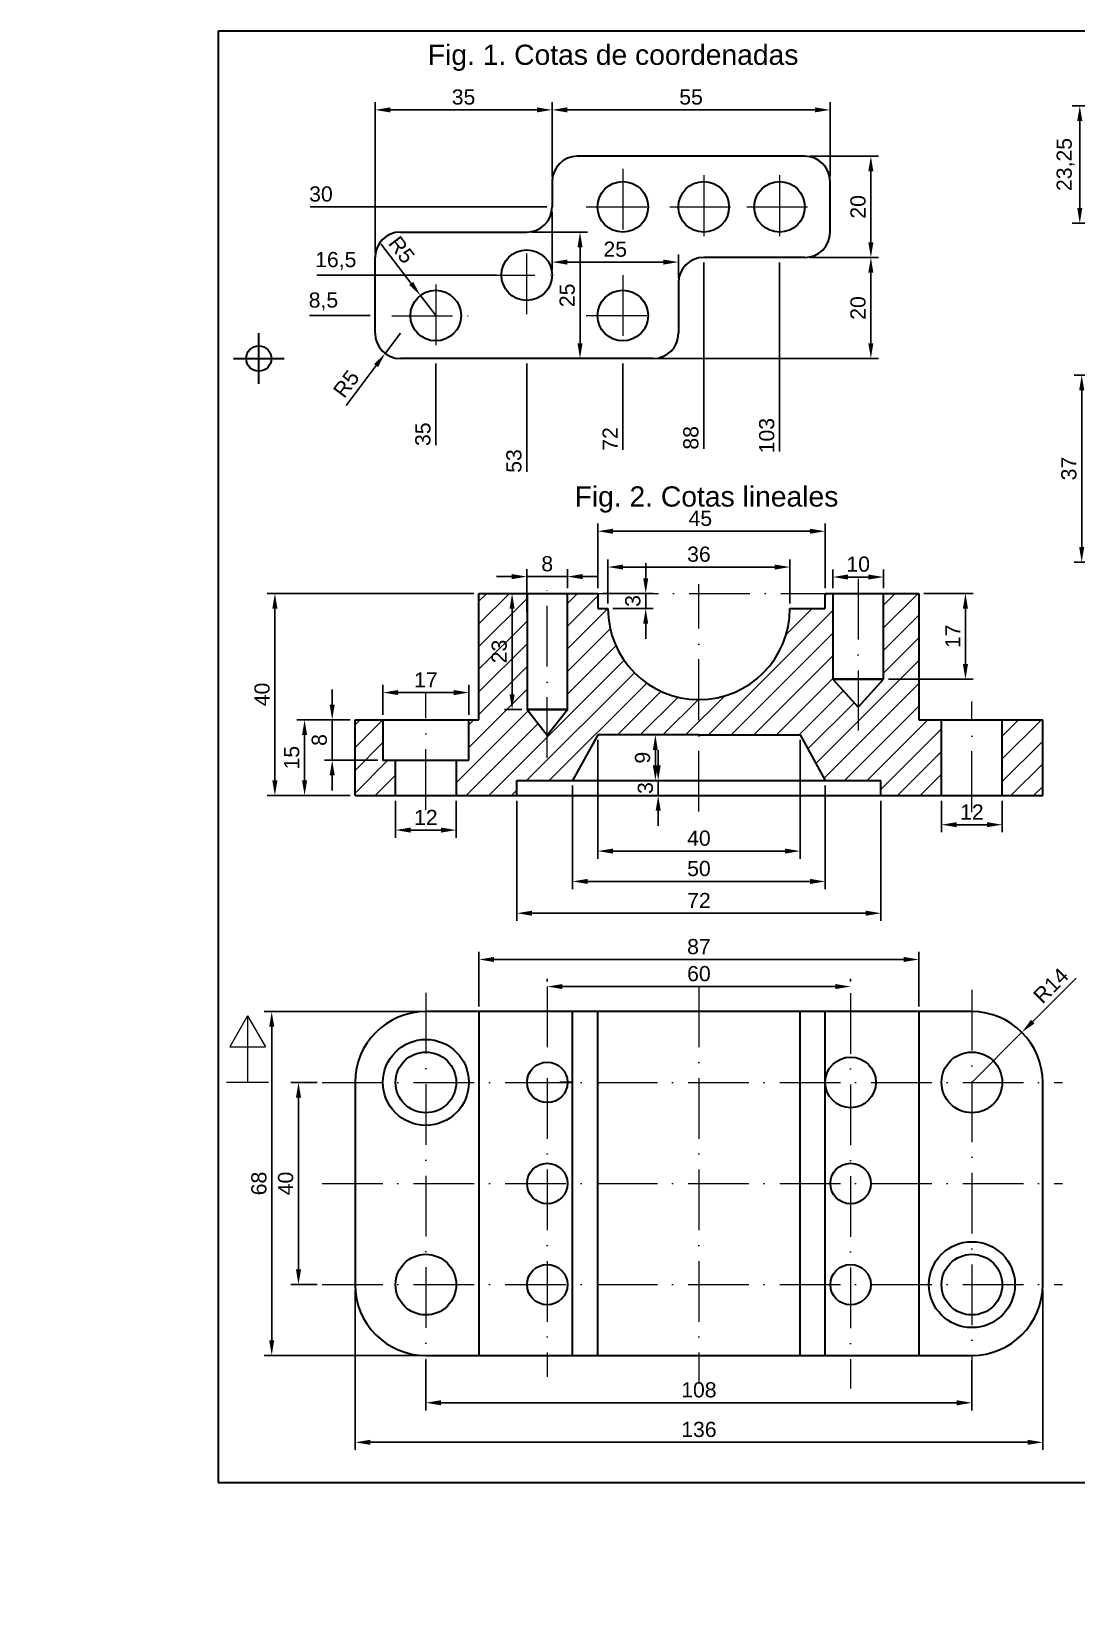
# Model space of a CAD drawing. Header units: millimetres. Extents: x -17 to 415, y -17 to 292.
# Drawn here: x -17 to 189.8, y -17 to 292 of the extents above; entities that cross this region are included whole.
import ezdxf
from ezdxf.enums import TextEntityAlignment as Align

# ---------------------------------------------------------------- set-up
doc = ezdxf.new("R2010")
doc.units = ezdxf.units.MM
doc.header["$PDMODE"] = 34
doc.header["$PDSIZE"] = 5
doc.linetypes.add('ACAD_ISO10W100', pattern=[18, 12, -3, 0, -3])
for name, color, linetype, lineweight in [('Acotacion', 1, 'Continuous', 13), ('Cajetin y Formato', 7, 'Continuous', 35), ('Contorno', 7, 'Continuous', 35), ('Ejes', 4, 'ACAD_ISO10W100', 15), ('Sombreados', 6, 'Continuous', 15), ('Textos y Leyendas', 7, 'Continuous', 15)]:
    doc.layers.add(name, color=color, linetype=linetype, lineweight=lineweight)
doc.styles.add('e2', font='arial.ttf')
doc.dimstyles.new('ACOE1', dxfattribs={"dimtxt": 3, "dimasz": 3, "dimexe": 1.5, "dimexo": 1, "dimgap": 1, "dimtad": 1, "dimtxsty": 'e2', "dimcen": 2.5, "dimadec": 0, "dimazin": 0, "dimtfac": 1, "dimtix": 1, "dimtmove": 0, "dimatfit": 3, "dimfxl": 1, "dimarcsym": 0})

# ---------------------------------------------------------------- blocks, each defined once
blk = doc.blocks.new('*D2')
at = {"layer": 'Acotacion', "color": 0, "lineweight": -2, "transparency": 16777216}
for p, q in [((86, 263.27), (86, 277.95)), ((138, 276.45), (89, 276.45)), ((141, 263.27), (141, 277.95))]:
    blk.add_line(p, q, dxfattribs=at)
at = {"layer": 'Acotacion', "color": 0, "transparency": 16777216}
for points in [[(89, 276.95), (89, 275.95), (86, 276.45)], [(138, 276.95), (138, 275.95), (141, 276.45)]]:
    blk.add_solid(points, dxfattribs=at)
at = {"layer": 'Defpoints', "color": 0, "transparency": 16777216}
for p in [(86, 276.45), (86, 262.27), (141, 262.27)]:
    blk.add_point(p, dxfattribs=at)
at = {"layer": 'Acotacion', "color": 0, "transparency": 16777216, "insert": (113.5, 278.98), "char_height": 3, "attachment_point": 5, "style": 'e2'}
blk.add_mtext('55', dxfattribs=at)
blk = doc.blocks.new('*D3')
at = {"layer": 'Acotacion', "color": 0, "lineweight": -2, "transparency": 16777216}
for p, q in [((51, 248.27), (51, 277.95)), ((83, 276.45), (54, 276.45)), ((86, 263.27), (86, 277.95))]:
    blk.add_line(p, q, dxfattribs=at)
at = {"layer": 'Acotacion', "color": 0, "transparency": 16777216}
for points in [[(54, 276.95), (54, 275.95), (51, 276.45)], [(83, 276.95), (83, 275.95), (86, 276.45)]]:
    blk.add_solid(points, dxfattribs=at)
at = {"layer": 'Defpoints', "color": 0, "transparency": 16777216}
for p in [(51, 276.45), (86, 262.27), (51, 247.27)]:
    blk.add_point(p, dxfattribs=at)
at = {"layer": 'Acotacion', "color": 0, "transparency": 16777216, "insert": (68.5, 278.98), "char_height": 3, "attachment_point": 5, "style": 'e2'}
blk.add_mtext('35', dxfattribs=at)
blk = doc.blocks.new('*D4')
at = {"layer": 'Acotacion', "color": 0, "lineweight": -2, "transparency": 16777216}
for p, q in [((137, 267.27), (150.56, 267.27)), ((149.06, 264.27), (149.06, 250.27)), ((137, 247.27), (150.56, 247.27))]:
    blk.add_line(p, q, dxfattribs=at)
at = {"layer": 'Acotacion', "color": 0, "transparency": 16777216}
for points in [[(148.56, 264.27), (149.56, 264.27), (149.06, 267.27)], [(148.56, 250.27), (149.56, 250.27), (149.06, 247.27)]]:
    blk.add_solid(points, dxfattribs=at)
at = {"layer": 'Defpoints', "color": 0, "transparency": 16777216}
for p in [(136, 267.27), (136, 247.27), (149.06, 247.27)]:
    blk.add_point(p, dxfattribs=at)
at = {"layer": 'Acotacion', "color": 0, "transparency": 16777216, "insert": (146.53, 257.27), "char_height": 3, "attachment_point": 5, "rotation": 90, "style": 'e2'}
blk.add_mtext('20', dxfattribs=at)
blk = doc.blocks.new('*D5')
at = {"layer": 'Acotacion', "color": 0, "lineweight": -2, "transparency": 16777216}
for p, q in [((137, 247.27), (150.56, 247.27)), ((149.06, 244.27), (149.06, 230.27)), ((107, 227.27), (150.56, 227.27))]:
    blk.add_line(p, q, dxfattribs=at)
at = {"layer": 'Acotacion', "color": 0, "transparency": 16777216}
for points in [[(148.56, 244.27), (149.56, 244.27), (149.06, 247.27)], [(148.56, 230.27), (149.56, 230.27), (149.06, 227.27)]]:
    blk.add_solid(points, dxfattribs=at)
at = {"layer": 'Defpoints', "color": 0, "transparency": 16777216}
for p in [(136, 247.27), (106, 227.27), (149.06, 227.27)]:
    blk.add_point(p, dxfattribs=at)
at = {"layer": 'Acotacion', "color": 0, "transparency": 16777216, "insert": (146.53, 237.27), "char_height": 3, "attachment_point": 5, "rotation": 90, "style": 'e2'}
blk.add_mtext('20', dxfattribs=at)
blk = doc.blocks.new('*D6')
at = {"layer": 'Acotacion', "color": 0, "lineweight": -2, "transparency": 16777216}
for p, q in [((86, 256.27), (86, 244.85)), ((111, 243.27), (111, 247.85)), ((108, 246.35), (89, 246.35))]:
    blk.add_line(p, q, dxfattribs=at)
at = {"layer": 'Acotacion', "color": 0, "transparency": 16777216}
for points in [[(89, 246.85), (89, 245.85), (86, 246.35)], [(108, 246.85), (108, 245.85), (111, 246.35)]]:
    blk.add_solid(points, dxfattribs=at)
at = {"layer": 'Defpoints', "color": 0, "transparency": 16777216}
for p in [(86, 257.27), (86, 246.35), (111, 242.27)]:
    blk.add_point(p, dxfattribs=at)
at = {"layer": 'Acotacion', "color": 0, "transparency": 16777216, "insert": (98.5, 248.88), "char_height": 3, "attachment_point": 5, "style": 'e2'}
blk.add_mtext('25', dxfattribs=at)
blk = doc.blocks.new('*D7')
at = {"layer": 'Acotacion', "color": 0, "lineweight": -2, "transparency": 16777216}
for p, q in [((82, 252.27), (93.04, 252.27)), ((91.54, 230.27), (91.54, 249.27)), ((82, 227.27), (93.04, 227.27))]:
    blk.add_line(p, q, dxfattribs=at)
at = {"layer": 'Acotacion', "color": 0, "transparency": 16777216}
for points in [[(91.04, 249.27), (92.04, 249.27), (91.54, 252.27)], [(91.04, 230.27), (92.04, 230.27), (91.54, 227.27)]]:
    blk.add_solid(points, dxfattribs=at)
at = {"layer": 'Defpoints', "color": 0, "transparency": 16777216}
for p in [(81, 252.27), (91.54, 252.27), (81, 227.27)]:
    blk.add_point(p, dxfattribs=at)
at = {"layer": 'Acotacion', "color": 0, "transparency": 16777216, "insert": (89.01, 239.77), "char_height": 3, "attachment_point": 5, "rotation": 90, "style": 'e2'}
blk.add_mtext('25', dxfattribs=at)
blk = doc.blocks.new('*D8')
at = {"layer": 'Acotacion', "color": 0, "lineweight": -2, "transparency": 16777216}
for p, q in [((52.17, 249.97), (58.15, 242.13)), ((63, 235.77), (59.97, 239.75))]:
    blk.add_line(p, q, dxfattribs=at)
at = {"layer": 'Acotacion', "color": 0, "transparency": 16777216}
blk.add_solid([(58.55, 242.43), (57.75, 241.83), (59.97, 239.75)], dxfattribs=at)
at = {"layer": 'Defpoints', "color": 0, "transparency": 16777216}
for p in [(59.97, 239.75), (63, 235.77)]:
    blk.add_point(p, dxfattribs=at)
at = {"layer": 'Acotacion', "color": 0, "transparency": 16777216, "insert": (56.26, 248.78), "char_height": 3, "attachment_point": 5, "rotation": 307.3297, "style": 'e2'}
blk.add_mtext('R5', dxfattribs=at)
blk = doc.blocks.new('*D9')
at = {"layer": 'Acotacion', "color": 0, "lineweight": -2, "transparency": 16777216}
for p, q in [((56, 232.27), (52.99, 228.27)), ((45.26, 218), (51.19, 225.88))]:
    blk.add_line(p, q, dxfattribs=at)
at = {"layer": 'Acotacion', "color": 0, "transparency": 16777216}
blk.add_solid([(50.79, 226.18), (51.59, 225.58), (52.99, 228.27)], dxfattribs=at)
at = {"layer": 'Defpoints', "color": 0, "transparency": 16777216}
for p in [(56, 232.27), (52.99, 228.27)]:
    blk.add_point(p, dxfattribs=at)
at = {"layer": 'Acotacion', "color": 0, "transparency": 16777216, "insert": (45.31, 222.26), "char_height": 3, "attachment_point": 5, "rotation": 53.0529, "style": 'e2'}
blk.add_mtext('R5', dxfattribs=at)
blk = doc.blocks.new('*D10')
at = {"layer": 'Acotacion', "color": 0, "lineweight": -2, "transparency": 16777216}
blk.add_line((85, 257.27), (38.16, 257.27), dxfattribs=at)
at = {"layer": 'Defpoints', "color": 0, "transparency": 16777216}
for p in [(43.44, 257.27), (86, 257.27), (28, 227.27)]:
    blk.add_point(p, dxfattribs=at)
at = {"layer": 'Acotacion', "color": 0, "transparency": 16777216, "insert": (40.3, 259.8), "char_height": 3, "attachment_point": 5, "style": 'e2'}
blk.add_mtext('30', dxfattribs=at)
blk = doc.blocks.new('*D11')
at = {"layer": 'Acotacion', "color": 0, "lineweight": -2, "transparency": 16777216}
blk.add_line((50, 235.77), (38.05, 235.77), dxfattribs=at)
at = {"layer": 'Defpoints', "color": 0, "transparency": 16777216}
for p in [(44.54, 235.77), (51, 235.77), (28, 227.27)]:
    blk.add_point(p, dxfattribs=at)
at = {"layer": 'Acotacion', "color": 0, "transparency": 16777216, "insert": (40.79, 238.57), "char_height": 3, "attachment_point": 5, "style": 'e2'}
blk.add_mtext('8,5', dxfattribs=at)
blk = doc.blocks.new('*D12')
at = {"layer": 'Acotacion', "color": 0, "lineweight": -2, "transparency": 16777216}
blk.add_line((75, 243.77), (39.47, 243.77), dxfattribs=at)
at = {"layer": 'Defpoints', "color": 0, "transparency": 16777216}
for p in [(48, 243.77), (76, 243.77), (28, 227.27)]:
    blk.add_point(p, dxfattribs=at)
at = {"layer": 'Acotacion', "color": 0, "transparency": 16777216, "insert": (43.23, 246.57), "char_height": 3, "attachment_point": 5, "style": 'e2'}
blk.add_mtext('16,5', dxfattribs=at)
blk = doc.blocks.new('*D13')
at = {"layer": 'Acotacion', "color": 0, "lineweight": -2, "transparency": 16777216}
blk.add_line((63, 226.27), (63, 210.16), dxfattribs=at)
at = {"layer": 'Defpoints', "color": 0, "transparency": 16777216}
for p in [(28, 227.27), (63, 227.27), (63, 215.47)]:
    blk.add_point(p, dxfattribs=at)
at = {"layer": 'Acotacion', "color": 0, "transparency": 16777216, "insert": (60.47, 212.31), "char_height": 3, "attachment_point": 5, "rotation": 90, "style": 'e2'}
blk.add_mtext('35', dxfattribs=at)
blk = doc.blocks.new('*D14')
at = {"layer": 'Acotacion', "color": 0, "lineweight": -2, "transparency": 16777216}
blk.add_line((81, 226.27), (81, 204.86), dxfattribs=at)
at = {"layer": 'Defpoints', "color": 0, "transparency": 16777216}
for p in [(28, 227.27), (81, 227.27), (81, 210.16)]:
    blk.add_point(p, dxfattribs=at)
at = {"layer": 'Acotacion', "color": 0, "transparency": 16777216, "insert": (78.47, 207.01), "char_height": 3, "attachment_point": 5, "rotation": 90, "style": 'e2'}
blk.add_mtext('53', dxfattribs=at)
blk = doc.blocks.new('*D15')
at = {"layer": 'Acotacion', "color": 0, "lineweight": -2, "transparency": 16777216}
blk.add_line((100, 226.27), (100, 209.25), dxfattribs=at)
at = {"layer": 'Defpoints', "color": 0, "transparency": 16777216}
for p in [(28, 227.27), (100, 227.27), (100, 214.5)]:
    blk.add_point(p, dxfattribs=at)
at = {"layer": 'Acotacion', "color": 0, "transparency": 16777216, "insert": (97.49, 211.37), "char_height": 3, "attachment_point": 5, "rotation": 90, "style": 'e2'}
blk.add_mtext('72', dxfattribs=at)
blk = doc.blocks.new('*D16')
at = {"layer": 'Acotacion', "color": 0, "lineweight": -2, "transparency": 16777216}
blk.add_line((116, 246.27), (116, 209.43), dxfattribs=at)
at = {"layer": 'Defpoints', "color": 0, "transparency": 16777216}
for p in [(116, 247.27), (28, 227.27), (116, 214.74)]:
    blk.add_point(p, dxfattribs=at)
at = {"layer": 'Acotacion', "color": 0, "transparency": 16777216, "insert": (113.47, 211.59), "char_height": 3, "attachment_point": 5, "rotation": 90, "style": 'e2'}
blk.add_mtext('88', dxfattribs=at)
blk = doc.blocks.new('*D17')
at = {"layer": 'Acotacion', "color": 0, "lineweight": -2, "transparency": 16777216}
blk.add_line((131, 246.27), (131, 208.86), dxfattribs=at)
at = {"layer": 'Defpoints', "color": 0, "transparency": 16777216}
for p in [(131, 247.27), (28, 227.27), (131, 216.21)]:
    blk.add_point(p, dxfattribs=at)
at = {"layer": 'Acotacion', "color": 0, "transparency": 16777216, "insert": (128.47, 212.03), "char_height": 3, "attachment_point": 5, "rotation": 90, "style": 'e2'}
blk.add_mtext('103', dxfattribs=at)
blk = doc.blocks.new('*D53')
at = {"layer": 'Acotacion', "color": 0, "lineweight": -2, "transparency": 16777216}
for p, q in [((217.63, 277.27), (188.88, 277.27)), ((190.38, 257.02), (190.38, 274.27)), ((209.63, 254.02), (188.88, 254.02))]:
    blk.add_line(p, q, dxfattribs=at)
at = {"layer": 'Acotacion', "color": 0, "transparency": 16777216}
for points in [[(189.88, 274.27), (190.88, 274.27), (190.38, 277.27)], [(189.88, 257.02), (190.88, 257.02), (190.38, 254.02)]]:
    blk.add_solid(points, dxfattribs=at)
at = {"layer": 'Defpoints', "color": 0, "transparency": 16777216}
for p in [(190.38, 277.27), (218.63, 277.27), (210.63, 254.02)]:
    blk.add_point(p, dxfattribs=at)
at = {"layer": 'Acotacion', "color": 0, "transparency": 16777216, "insert": (187.57, 265.65), "char_height": 3, "attachment_point": 5, "rotation": 90, "style": 'e2'}
blk.add_mtext('23,25', dxfattribs=at)
blk = doc.blocks.new('*D54')
at = {"layer": 'Acotacion', "color": 0, "lineweight": -2, "transparency": 16777216}
for p, q in [((209.63, 224.02), (189.26, 224.02)), ((190.76, 190.02), (190.76, 221.02)), ((209.63, 187.02), (189.26, 187.02))]:
    blk.add_line(p, q, dxfattribs=at)
at = {"layer": 'Acotacion', "color": 0, "transparency": 16777216}
for points in [[(190.26, 221.02), (191.26, 221.02), (190.76, 224.02)], [(190.26, 190.02), (191.26, 190.02), (190.76, 187.02)]]:
    blk.add_solid(points, dxfattribs=at)
at = {"layer": 'Defpoints', "color": 0, "transparency": 16777216}
for p in [(190.76, 224.02), (210.63, 224.02), (210.63, 187.02)]:
    blk.add_point(p, dxfattribs=at)
at = {"layer": 'Acotacion', "color": 0, "transparency": 16777216, "insert": (188.23, 205.52), "char_height": 3, "attachment_point": 5, "rotation": 90, "style": 'e2'}
blk.add_mtext('37', dxfattribs=at)
blk = doc.blocks.new('*D65')
at = {"layer": 'Acotacion', "color": 0, "lineweight": -2, "transparency": 16777216}
for p, q in [((42.52, 158.84), (42.52, 161.84)), ((46.05, 155.84), (41.02, 155.84)), ((42.52, 155.84), (42.52, 147.84)), ((51.55, 147.84), (41.02, 147.84)), ((42.52, 144.84), (42.52, 141.84))]:
    blk.add_line(p, q, dxfattribs=at)
at = {"layer": 'Acotacion', "color": 0, "transparency": 16777216}
for points in [[(42.02, 158.84), (43.02, 158.84), (42.52, 155.84)], [(42.02, 144.84), (43.02, 144.84), (42.52, 147.84)]]:
    blk.add_solid(points, dxfattribs=at)
at = {"layer": 'Defpoints', "color": 0, "transparency": 16777216}
for p in [(47.05, 155.84), (42.52, 147.84), (52.55, 147.84)]:
    blk.add_point(p, dxfattribs=at)
at = {"layer": 'Acotacion', "color": 0, "transparency": 16777216, "insert": (39.98, 151.84), "char_height": 3, "attachment_point": 5, "rotation": 90, "style": 'e2'}
blk.add_mtext('8', dxfattribs=at)
blk = doc.blocks.new('*D66')
at = {"layer": 'Acotacion', "color": 0, "lineweight": -2, "transparency": 16777216}
for p, q in [((46.05, 155.84), (35.56, 155.84)), ((37.06, 152.84), (37.06, 143.84)), ((46.05, 140.84), (35.56, 140.84))]:
    blk.add_line(p, q, dxfattribs=at)
at = {"layer": 'Acotacion', "color": 0, "transparency": 16777216}
for points in [[(36.56, 152.84), (37.56, 152.84), (37.06, 155.84)], [(36.56, 143.84), (37.56, 143.84), (37.06, 140.84)]]:
    blk.add_solid(points, dxfattribs=at)
at = {"layer": 'Defpoints', "color": 0, "transparency": 16777216}
for p in [(47.05, 155.84), (37.06, 140.84), (47.05, 140.84)]:
    blk.add_point(p, dxfattribs=at)
at = {"layer": 'Acotacion', "color": 0, "transparency": 16777216, "insert": (34.52, 148.34), "char_height": 3, "attachment_point": 5, "rotation": 90, "style": 'e2'}
blk.add_mtext('15', dxfattribs=at)
blk = doc.blocks.new('*D67')
at = {"layer": 'Acotacion', "color": 0, "lineweight": -2, "transparency": 16777216}
for p, q in [((70.55, 180.84), (29.69, 180.84)), ((31.19, 143.84), (31.19, 177.84)), ((46.05, 140.84), (29.69, 140.84))]:
    blk.add_line(p, q, dxfattribs=at)
at = {"layer": 'Acotacion', "color": 0, "transparency": 16777216}
for points in [[(30.69, 177.84), (31.69, 177.84), (31.19, 180.84)], [(30.69, 143.84), (31.69, 143.84), (31.19, 140.84)]]:
    blk.add_solid(points, dxfattribs=at)
at = {"layer": 'Defpoints', "color": 0, "transparency": 16777216}
for p in [(31.19, 180.84), (71.55, 180.84), (47.05, 140.84)]:
    blk.add_point(p, dxfattribs=at)
at = {"layer": 'Acotacion', "color": 0, "transparency": 16777216, "insert": (28.66, 160.84), "char_height": 3, "attachment_point": 5, "rotation": 90, "style": 'e2'}
blk.add_mtext('40', dxfattribs=at)
blk = doc.blocks.new('*D68')
at = {"layer": 'Acotacion', "color": 0, "lineweight": -2, "transparency": 16777216}
for p, q in [((80.05, 180.84), (76.6, 180.84)), ((78.1, 160.84), (78.1, 177.84)), ((80.05, 157.84), (76.6, 157.84))]:
    blk.add_line(p, q, dxfattribs=at)
at = {"layer": 'Acotacion', "color": 0, "transparency": 16777216}
for points in [[(77.6, 177.84), (78.6, 177.84), (78.1, 180.84)], [(77.6, 160.84), (78.6, 160.84), (78.1, 157.84)]]:
    blk.add_solid(points, dxfattribs=at)
at = {"layer": 'Defpoints', "color": 0, "transparency": 16777216}
for p in [(78.1, 180.84), (81.05, 180.84), (81.05, 157.84)]:
    blk.add_point(p, dxfattribs=at)
at = {"layer": 'Acotacion', "color": 0, "transparency": 16777216, "insert": (75.57, 169.34), "char_height": 3, "attachment_point": 5, "rotation": 90, "style": 'e2'}
blk.add_mtext('23', dxfattribs=at)
blk = doc.blocks.new('*D69')
at = {"layer": 'Acotacion', "color": 0, "lineweight": -2, "transparency": 16777216}
for p, q in [((81.05, 177.11), (81.05, 185.65)), ((89.05, 181.84), (89.05, 185.65)), ((78.05, 184.15), (75.05, 184.15)), ((89.05, 184.15), (81.05, 184.15)), ((92.05, 184.15), (95.05, 184.15))]:
    blk.add_line(p, q, dxfattribs=at)
at = {"layer": 'Acotacion', "color": 0, "transparency": 16777216}
for points in [[(78.05, 184.65), (78.05, 183.65), (81.05, 184.15)], [(92.05, 184.65), (92.05, 183.65), (89.05, 184.15)]]:
    blk.add_solid(points, dxfattribs=at)
at = {"layer": 'Defpoints', "color": 0, "transparency": 16777216}
for p in [(81.05, 184.15), (89.05, 180.84), (81.05, 176.11)]:
    blk.add_point(p, dxfattribs=at)
at = {"layer": 'Acotacion', "color": 0, "transparency": 16777216, "insert": (85.05, 186.68), "char_height": 3, "attachment_point": 5, "style": 'e2'}
blk.add_mtext('8', dxfattribs=at)
blk = doc.blocks.new('*D70')
at = {"layer": 'Acotacion', "color": 0, "lineweight": -2, "transparency": 16777216}
for p, q in [((52.55, 156.84), (52.55, 162.72)), ((55.55, 161.22), (66.55, 161.22)), ((69.55, 156.84), (69.55, 162.72))]:
    blk.add_line(p, q, dxfattribs=at)
at = {"layer": 'Acotacion', "color": 0, "transparency": 16777216}
for points in [[(55.55, 161.72), (55.55, 160.72), (52.55, 161.22)], [(66.55, 161.72), (66.55, 160.72), (69.55, 161.22)]]:
    blk.add_solid(points, dxfattribs=at)
at = {"layer": 'Defpoints', "color": 0, "transparency": 16777216}
for p in [(69.55, 161.22), (52.55, 155.84), (69.55, 155.84)]:
    blk.add_point(p, dxfattribs=at)
at = {"layer": 'Acotacion', "color": 0, "transparency": 16777216, "insert": (61.05, 163.73), "char_height": 3, "attachment_point": 5, "style": 'e2'}
blk.add_mtext('17', dxfattribs=at)
blk = doc.blocks.new('*D71')
at = {"layer": 'Acotacion', "color": 0, "lineweight": -2, "transparency": 16777216}
for p, q in [((55.05, 139.84), (55.05, 132.52)), ((67.05, 139.84), (67.05, 132.52)), ((64.05, 134.02), (58.05, 134.02))]:
    blk.add_line(p, q, dxfattribs=at)
at = {"layer": 'Acotacion', "color": 0, "transparency": 16777216}
for points in [[(58.05, 134.52), (58.05, 133.52), (55.05, 134.02)], [(64.05, 134.52), (64.05, 133.52), (67.05, 134.02)]]:
    blk.add_solid(points, dxfattribs=at)
at = {"layer": 'Defpoints', "color": 0, "transparency": 16777216}
for p in [(55.05, 140.84), (67.05, 140.84), (55.05, 134.02)]:
    blk.add_point(p, dxfattribs=at)
at = {"layer": 'Acotacion', "color": 0, "transparency": 16777216, "insert": (61.05, 136.52), "char_height": 3, "attachment_point": 5, "style": 'e2'}
blk.add_mtext('12', dxfattribs=at)
blk = doc.blocks.new('*D72')
at = {"layer": 'Acotacion', "color": 0, "lineweight": -2, "transparency": 16777216}
for p, q in [((79.05, 139.84), (79.05, 116.08)), ((151.05, 139.84), (151.05, 116.08)), ((82.05, 117.58), (148.05, 117.58))]:
    blk.add_line(p, q, dxfattribs=at)
at = {"layer": 'Acotacion', "color": 0, "transparency": 16777216}
for points in [[(82.05, 118.08), (82.05, 117.08), (79.05, 117.58)], [(148.05, 118.08), (148.05, 117.08), (151.05, 117.58)]]:
    blk.add_solid(points, dxfattribs=at)
at = {"layer": 'Defpoints', "color": 0, "transparency": 16777216}
for p in [(79.05, 140.84), (151.05, 140.84), (151.05, 117.58)]:
    blk.add_point(p, dxfattribs=at)
at = {"layer": 'Acotacion', "color": 0, "transparency": 16777216, "insert": (115.05, 120.09), "char_height": 3, "attachment_point": 5, "style": 'e2'}
blk.add_mtext('72', dxfattribs=at)
blk = doc.blocks.new('*D73')
at = {"layer": 'Acotacion', "color": 0, "lineweight": -2, "transparency": 16777216}
for p, q in [((90.05, 142.84), (90.05, 122.37)), ((140.05, 142.84), (140.05, 122.37)), ((93.05, 123.87), (137.05, 123.87))]:
    blk.add_line(p, q, dxfattribs=at)
at = {"layer": 'Acotacion', "color": 0, "transparency": 16777216}
for points in [[(93.05, 124.37), (93.05, 123.37), (90.05, 123.87)], [(137.05, 124.37), (137.05, 123.37), (140.05, 123.87)]]:
    blk.add_solid(points, dxfattribs=at)
at = {"layer": 'Defpoints', "color": 0, "transparency": 16777216}
for p in [(90.05, 143.84), (140.05, 143.84), (140.05, 123.87)]:
    blk.add_point(p, dxfattribs=at)
at = {"layer": 'Acotacion', "color": 0, "transparency": 16777216, "insert": (115.05, 126.41), "char_height": 3, "attachment_point": 5, "style": 'e2'}
blk.add_mtext('50', dxfattribs=at)
blk = doc.blocks.new('*D74')
at = {"layer": 'Acotacion', "color": 0, "lineweight": -2, "transparency": 16777216}
for p, q in [((95.05, 151.84), (95.05, 128.37)), ((135.05, 151.84), (135.05, 128.37)), ((98.05, 129.87), (132.05, 129.87))]:
    blk.add_line(p, q, dxfattribs=at)
at = {"layer": 'Acotacion', "color": 0, "transparency": 16777216}
for points in [[(98.05, 130.37), (98.05, 129.37), (95.05, 129.87)], [(132.05, 130.37), (132.05, 129.37), (135.05, 129.87)]]:
    blk.add_solid(points, dxfattribs=at)
at = {"layer": 'Defpoints', "color": 0, "transparency": 16777216}
for p in [(95.05, 152.84), (135.05, 152.84), (135.05, 129.87)]:
    blk.add_point(p, dxfattribs=at)
at = {"layer": 'Acotacion', "color": 0, "transparency": 16777216, "insert": (115.05, 132.41), "char_height": 3, "attachment_point": 5, "style": 'e2'}
blk.add_mtext('40', dxfattribs=at)
blk = doc.blocks.new('*D75')
at = {"layer": 'Acotacion', "color": 0, "lineweight": -2, "transparency": 16777216}
for p, q in [((106.05, 152.84), (107.94, 152.84)), ((106.44, 149.84), (106.44, 146.84)), ((106.05, 143.84), (107.94, 143.84))]:
    blk.add_line(p, q, dxfattribs=at)
at = {"layer": 'Acotacion', "color": 0, "transparency": 16777216}
for points in [[(105.94, 149.84), (106.94, 149.84), (106.44, 152.84)], [(105.94, 146.84), (106.94, 146.84), (106.44, 143.84)]]:
    blk.add_solid(points, dxfattribs=at)
at = {"layer": 'Defpoints', "color": 0, "transparency": 16777216}
for p in [(105.05, 152.84), (105.05, 143.84), (106.44, 143.84)]:
    blk.add_point(p, dxfattribs=at)
at = {"layer": 'Acotacion', "color": 0, "transparency": 16777216, "insert": (103.91, 148.34), "char_height": 3, "attachment_point": 5, "rotation": 90, "style": 'e2'}
blk.add_mtext('9', dxfattribs=at)
blk = doc.blocks.new('*D76')
at = {"layer": 'Acotacion', "color": 0, "lineweight": -2, "transparency": 16777216}
for p, q in [((107, 146.84), (107, 149.84)), ((106, 143.84), (105.5, 143.84)), ((107, 143.84), (107, 140.84)), ((106, 140.84), (105.5, 140.84)), ((107, 137.84), (107, 134.84))]:
    blk.add_line(p, q, dxfattribs=at)
at = {"layer": 'Acotacion', "color": 0, "transparency": 16777216}
for points in [[(106.5, 146.84), (107.5, 146.84), (107, 143.84)], [(106.5, 137.84), (107.5, 137.84), (107, 140.84)]]:
    blk.add_solid(points, dxfattribs=at)
at = {"layer": 'Defpoints', "color": 0, "transparency": 16777216}
for p in [(107, 143.84), (107, 140.84), (107, 140.84)]:
    blk.add_point(p, dxfattribs=at)
at = {"layer": 'Acotacion', "color": 0, "transparency": 16777216, "insert": (104.47, 142.34), "char_height": 3, "attachment_point": 5, "rotation": 90, "style": 'e2'}
blk.add_mtext('3', dxfattribs=at)
blk = doc.blocks.new('*D77')
at = {"layer": 'Acotacion', "color": 0, "lineweight": -2, "transparency": 16777216}
for p, q in [((104.53, 183.84), (104.53, 186.84)), ((96.05, 180.84), (106.03, 180.84)), ((104.53, 177.84), (104.53, 180.84)), ((98.05, 177.84), (106.03, 177.84)), ((104.53, 174.84), (104.53, 171.84))]:
    blk.add_line(p, q, dxfattribs=at)
at = {"layer": 'Acotacion', "color": 0, "transparency": 16777216}
for points in [[(104.03, 183.84), (105.03, 183.84), (104.53, 180.84)], [(104.03, 174.84), (105.03, 174.84), (104.53, 177.84)]]:
    blk.add_solid(points, dxfattribs=at)
at = {"layer": 'Defpoints', "color": 0, "transparency": 16777216}
for p in [(95.05, 180.84), (104.53, 180.84), (97.05, 177.84)]:
    blk.add_point(p, dxfattribs=at)
at = {"layer": 'Acotacion', "color": 0, "transparency": 16777216, "insert": (101.99, 179.34), "char_height": 3, "attachment_point": 5, "rotation": 90, "style": 'e2'}
blk.add_mtext('3', dxfattribs=at)
blk = doc.blocks.new('*D78')
at = {"layer": 'Acotacion', "color": 0, "lineweight": -2, "transparency": 16777216}
for p, q in [((141.55, 181.84), (141.55, 185.57)), ((151.55, 181.84), (151.55, 185.57)), ((144.55, 184.07), (148.55, 184.07))]:
    blk.add_line(p, q, dxfattribs=at)
at = {"layer": 'Acotacion', "color": 0, "transparency": 16777216}
for points in [[(144.55, 184.57), (144.55, 183.57), (141.55, 184.07)], [(148.55, 184.57), (148.55, 183.57), (151.55, 184.07)]]:
    blk.add_solid(points, dxfattribs=at)
at = {"layer": 'Defpoints', "color": 0, "transparency": 16777216}
for p in [(151.55, 184.07), (141.55, 180.84), (151.55, 180.84)]:
    blk.add_point(p, dxfattribs=at)
at = {"layer": 'Acotacion', "color": 0, "transparency": 16777216, "insert": (146.55, 186.6), "char_height": 3, "attachment_point": 5, "style": 'e2'}
blk.add_mtext('10', dxfattribs=at)
blk = doc.blocks.new('*D79')
at = {"layer": 'Acotacion', "color": 0, "lineweight": -2, "transparency": 16777216}
for p, q in [((159.55, 180.84), (169.27, 180.84)), ((167.77, 166.84), (167.77, 177.84)), ((152.55, 163.84), (169.27, 163.84))]:
    blk.add_line(p, q, dxfattribs=at)
at = {"layer": 'Acotacion', "color": 0, "transparency": 16777216}
for points in [[(167.27, 177.84), (168.27, 177.84), (167.77, 180.84)], [(167.27, 166.84), (168.27, 166.84), (167.77, 163.84)]]:
    blk.add_solid(points, dxfattribs=at)
at = {"layer": 'Defpoints', "color": 0, "transparency": 16777216}
for p in [(158.55, 180.84), (167.77, 180.84), (151.55, 163.84)]:
    blk.add_point(p, dxfattribs=at)
at = {"layer": 'Acotacion', "color": 0, "transparency": 16777216, "insert": (165.27, 172.34), "char_height": 3, "attachment_point": 5, "rotation": 90, "style": 'e2'}
blk.add_mtext('17', dxfattribs=at)
blk = doc.blocks.new('*D80')
at = {"layer": 'Acotacion', "color": 0, "lineweight": -2, "transparency": 16777216}
for p, q in [((163.05, 139.84), (163.05, 133.59)), ((175.05, 139.84), (175.05, 133.59)), ((166.05, 135.09), (172.05, 135.09))]:
    blk.add_line(p, q, dxfattribs=at)
at = {"layer": 'Acotacion', "color": 0, "transparency": 16777216}
for points in [[(166.05, 135.59), (166.05, 134.59), (163.05, 135.09)], [(172.05, 135.59), (172.05, 134.59), (175.05, 135.09)]]:
    blk.add_solid(points, dxfattribs=at)
at = {"layer": 'Defpoints', "color": 0, "transparency": 16777216}
for p in [(163.05, 140.84), (175.05, 140.84), (175.05, 135.09)]:
    blk.add_point(p, dxfattribs=at)
at = {"layer": 'Acotacion', "color": 0, "transparency": 16777216, "insert": (169.05, 137.6), "char_height": 3, "attachment_point": 5, "style": 'e2'}
blk.add_mtext('12', dxfattribs=at)
blk = doc.blocks.new('*D81')
at = {"layer": 'Acotacion', "color": 0, "lineweight": -2, "transparency": 16777216}
for p, q in [((97.05, 178.84), (97.05, 187.54)), ((100.05, 186.04), (130.05, 186.04)), ((133.05, 178.84), (133.05, 187.54))]:
    blk.add_line(p, q, dxfattribs=at)
at = {"layer": 'Acotacion', "color": 0, "transparency": 16777216}
for points in [[(100.05, 186.54), (100.05, 185.54), (97.05, 186.04)], [(130.05, 186.54), (130.05, 185.54), (133.05, 186.04)]]:
    blk.add_solid(points, dxfattribs=at)
at = {"layer": 'Defpoints', "color": 0, "transparency": 16777216}
for p in [(133.05, 186.04), (97.05, 177.84), (133.05, 177.84)]:
    blk.add_point(p, dxfattribs=at)
at = {"layer": 'Acotacion', "color": 0, "transparency": 16777216, "insert": (115.05, 188.57), "char_height": 3, "attachment_point": 5, "style": 'e2'}
blk.add_mtext('36', dxfattribs=at)
blk = doc.blocks.new('*D82')
at = {"layer": 'Acotacion', "color": 0, "lineweight": -2, "transparency": 16777216}
for p, q in [((95.05, 181.84), (95.05, 194.62)), ((98.05, 193.12), (137.05, 193.12)), ((140.05, 181.84), (140.05, 194.62))]:
    blk.add_line(p, q, dxfattribs=at)
at = {"layer": 'Acotacion', "color": 0, "transparency": 16777216}
for points in [[(98.05, 193.62), (98.05, 192.62), (95.05, 193.12)], [(137.05, 193.62), (137.05, 192.62), (140.05, 193.12)]]:
    blk.add_solid(points, dxfattribs=at)
at = {"layer": 'Defpoints', "color": 0, "transparency": 16777216}
for p in [(140.05, 193.12), (95.05, 180.84), (140.05, 180.84)]:
    blk.add_point(p, dxfattribs=at)
at = {"layer": 'Acotacion', "color": 0, "transparency": 16777216, "insert": (115.33, 195.65), "char_height": 3, "attachment_point": 5, "style": 'e2'}
blk.add_mtext('45', dxfattribs=at)
blk = doc.blocks.new('*D83')
at = {"layer": 'Acotacion', "color": 0, "lineweight": -2, "transparency": 16777216}
for p, q in [((39.53, 84.13), (34.36, 84.13)), ((35.86, 47.13), (35.86, 81.13)), ((39.53, 44.13), (34.36, 44.13))]:
    blk.add_line(p, q, dxfattribs=at)
at = {"layer": 'Acotacion', "color": 0, "transparency": 16777216}
for points in [[(35.36, 81.13), (36.36, 81.13), (35.86, 84.13)], [(35.36, 47.13), (36.36, 47.13), (35.86, 44.13)]]:
    blk.add_solid(points, dxfattribs=at)
at = {"layer": 'Defpoints', "color": 0, "transparency": 16777216}
for p in [(35.86, 84.13), (40.53, 84.13), (40.53, 44.13)]:
    blk.add_point(p, dxfattribs=at)
at = {"layer": 'Acotacion', "color": 0, "transparency": 16777216, "insert": (33.32, 64.13), "char_height": 3, "attachment_point": 5, "rotation": 90, "style": 'e2'}
blk.add_mtext('40', dxfattribs=at)
blk = doc.blocks.new('*D84')
at = {"layer": 'Acotacion', "color": 0, "lineweight": -2, "transparency": 16777216}
for p, q in [((60.05, 98.13), (29.06, 98.13)), ((30.56, 95.13), (30.56, 33.13)), ((60.05, 30.13), (29.06, 30.13))]:
    blk.add_line(p, q, dxfattribs=at)
at = {"layer": 'Acotacion', "color": 0, "transparency": 16777216}
for points in [[(30.06, 95.13), (31.06, 95.13), (30.56, 98.13)], [(30.06, 33.13), (31.06, 33.13), (30.56, 30.13)]]:
    blk.add_solid(points, dxfattribs=at)
at = {"layer": 'Defpoints', "color": 0, "transparency": 16777216}
for p in [(61.05, 98.13), (30.56, 30.13), (61.05, 30.13)]:
    blk.add_point(p, dxfattribs=at)
at = {"layer": 'Acotacion', "color": 0, "transparency": 16777216, "insert": (28.03, 64.13), "char_height": 3, "attachment_point": 5, "rotation": 90, "style": 'e2'}
blk.add_mtext('68', dxfattribs=at)
blk = doc.blocks.new('*D85')
at = {"layer": 'Acotacion', "color": 0, "lineweight": -2, "transparency": 16777216}
for p, q in [((85.05, 104.08), (85.05, 104.58)), ((88.05, 103.08), (142.05, 103.08)), ((145.05, 104.08), (145.05, 104.58))]:
    blk.add_line(p, q, dxfattribs=at)
at = {"layer": 'Acotacion', "color": 0, "transparency": 16777216}
for points in [[(88.05, 103.58), (88.05, 102.58), (85.05, 103.08)], [(142.05, 103.58), (142.05, 102.58), (145.05, 103.08)]]:
    blk.add_solid(points, dxfattribs=at)
at = {"layer": 'Defpoints', "color": 0, "transparency": 16777216}
for p in [(85.05, 103.08), (145.05, 103.08), (145.05, 103.08)]:
    blk.add_point(p, dxfattribs=at)
at = {"layer": 'Acotacion', "color": 0, "transparency": 16777216, "insert": (115.05, 105.62), "char_height": 3, "attachment_point": 5, "style": 'e2'}
blk.add_mtext('60', dxfattribs=at)
blk = doc.blocks.new('*D86')
at = {"layer": 'Acotacion', "color": 0, "lineweight": -2, "transparency": 16777216}
for p, q in [((71.55, 99.13), (71.55, 109.93)), ((74.55, 108.43), (155.55, 108.43)), ((158.55, 99.13), (158.55, 109.93))]:
    blk.add_line(p, q, dxfattribs=at)
at = {"layer": 'Acotacion', "color": 0, "transparency": 16777216}
for points in [[(74.55, 108.93), (74.55, 107.93), (71.55, 108.43)], [(155.55, 108.93), (155.55, 107.93), (158.55, 108.43)]]:
    blk.add_solid(points, dxfattribs=at)
at = {"layer": 'Defpoints', "color": 0, "transparency": 16777216}
for p in [(158.55, 108.43), (71.55, 98.13), (158.55, 98.13)]:
    blk.add_point(p, dxfattribs=at)
at = {"layer": 'Acotacion', "color": 0, "transparency": 16777216, "insert": (115.05, 110.96), "char_height": 3, "attachment_point": 5, "style": 'e2'}
blk.add_mtext('87', dxfattribs=at)
blk = doc.blocks.new('*D87')
at = {"layer": 'Acotacion', "color": 0, "lineweight": -2, "transparency": 16777216}
for p, q in [((61.05, 29.13), (61.05, 19.27)), ((169.05, 29.13), (169.05, 19.27)), ((64.05, 20.77), (166.05, 20.77))]:
    blk.add_line(p, q, dxfattribs=at)
at = {"layer": 'Acotacion', "color": 0, "transparency": 16777216}
for points in [[(64.05, 21.27), (64.05, 20.27), (61.05, 20.77)], [(166.05, 21.27), (166.05, 20.27), (169.05, 20.77)]]:
    blk.add_solid(points, dxfattribs=at)
at = {"layer": 'Defpoints', "color": 0, "transparency": 16777216}
for p in [(61.05, 30.13), (169.05, 30.13), (169.05, 20.77)]:
    blk.add_point(p, dxfattribs=at)
at = {"layer": 'Acotacion', "color": 0, "transparency": 16777216, "insert": (115.05, 23.31), "char_height": 3, "attachment_point": 5, "style": 'e2'}
blk.add_mtext('108', dxfattribs=at)
blk = doc.blocks.new('*D88')
at = {"layer": 'Acotacion', "color": 0, "lineweight": -2, "transparency": 16777216}
for p, q in [((47.05, 43.13), (47.05, 11.45)), ((183.05, 43.13), (183.05, 11.45)), ((50.05, 12.95), (180.05, 12.95))]:
    blk.add_line(p, q, dxfattribs=at)
at = {"layer": 'Acotacion', "color": 0, "transparency": 16777216}
for points in [[(50.05, 13.45), (50.05, 12.45), (47.05, 12.95)], [(180.05, 13.45), (180.05, 12.45), (183.05, 12.95)]]:
    blk.add_solid(points, dxfattribs=at)
at = {"layer": 'Defpoints', "color": 0, "transparency": 16777216}
for p in [(47.05, 44.13), (183.05, 44.13), (183.05, 12.95)]:
    blk.add_point(p, dxfattribs=at)
at = {"layer": 'Acotacion', "color": 0, "transparency": 16777216, "insert": (115.05, 15.48), "char_height": 3, "attachment_point": 5, "style": 'e2'}
blk.add_mtext('136', dxfattribs=at)
blk = doc.blocks.new('*D89')
at = {"layer": 'Acotacion', "color": 0, "lineweight": -2, "transparency": 16777216}
for p, q in [((189.67, 104.74), (181.07, 96.15)), ((169.05, 84.13), (178.95, 94.03))]:
    blk.add_line(p, q, dxfattribs=at)
at = {"layer": 'Acotacion', "color": 0, "transparency": 16777216}
blk.add_solid([(180.72, 96.5), (181.43, 95.79), (178.95, 94.03)], dxfattribs=at)
at = {"layer": 'Defpoints', "color": 0, "transparency": 16777216}
for p in [(178.95, 94.03), (169.05, 84.13)]:
    blk.add_point(p, dxfattribs=at)
at = {"layer": 'Acotacion', "color": 0, "transparency": 16777216, "insert": (184.66, 103.28), "char_height": 3, "attachment_point": 5, "rotation": 45, "style": 'e2'}
blk.add_mtext('R14', dxfattribs=at)

msp = doc.modelspace()

# ---------------------------------------------------------------- hatches: boundary and pattern name
at = {"layer": 'Sombreados'}
h = msp.add_hatch(dxfattribs=at)
h.set_pattern_fill('ANSI31', color=256)
h.paths.add_polyline_path([(115.052, 159.838, -0.4142136), (97.052, 177.838), (95.052, 177.838), (95.052, 180.838), (89.052, 180.838), (89.052, 157.838), (85.052, 152.8), (81.052, 157.838), (81.052, 180.838), (71.552, 180.838), (71.552, 155.838), (69.552, 155.838), (69.552, 147.838), (67.052, 147.838), (67.052, 140.838), (79.052, 140.838), (79.052, 143.838), (90.052, 143.838), (95.052, 152.838), (115.052, 152.838)])
h.paths.add_polyline_path([(55.052, 147.838), (52.552, 147.838), (52.552, 155.838), (47.052, 155.838), (47.052, 140.838), (55.052, 140.838)])
h.paths.add_polyline_path([(146.552, 158.332), (141.552, 163.838), (141.552, 180.838), (140.052, 180.838), (140.052, 177.838), (133.052, 177.838, -0.4142136), (115.052, 159.838), (115.052, 152.838), (135.052, 152.838), (140.052, 143.838), (151.052, 143.838), (151.052, 140.838), (163.052, 140.838), (163.052, 155.838), (158.552, 155.838), (158.552, 180.838), (151.552, 180.838), (151.552, 163.838)])
h.paths.add_polyline_path([(183.052, 155.838), (175.052, 155.838), (175.052, 140.838), (183.052, 140.838)])

# ---------------------------------------------------------------- linework, layer by layer
at = {"layer": 'Acotacion'}
for p, q in [((25.788, 97.277), (22.256, 91.16)), ((25.788, 97.277), (25.788, 84.126)), ((25.788, 97.277), (29.319, 91.16)), ((22.256, 91.16), (29.319, 91.16)), ((29.947, 84.126), (21.629, 84.126))]:
    msp.add_line(p, q, dxfattribs=at)
at = {"layer": 'Cajetin y Formato'}
for p, q in [((415, 292), (20, 292)), ((20, 292), (20, 5)), ((20, 5), (415, 5))]:
    msp.add_line(p, q, dxfattribs=at)
at = {"layer": 'Contorno'}
for p, q in [((136, 267.27), (91, 267.27)), ((86, 262.27), (86, 257.27)), ((141, 252.27), (141, 262.27)), ((56, 252.27), (81, 252.27)), ((51, 232.27), (51, 247.27)), ((136, 247.27), (116, 247.27)), ((111, 242.27), (111, 232.27)), ((106, 227.27), (56, 227.27)), ((71.552, 155.838), (71.552, 180.838)), ((71.552, 180.838), (81.052, 180.838)), ((81.052, 180.838), (81.052, 157.838)), ((81.052, 180.838), (89.052, 180.838)), ((89.052, 157.838), (89.052, 180.838)), ((89.052, 180.838), (95.052, 180.838)), ((95.052, 180.838), (95.052, 177.838)), ((140.052, 177.838), (140.052, 180.838)), ((140.052, 180.838), (141.552, 180.838)), ((141.552, 180.838), (151.552, 180.838)), ((141.552, 180.838), (141.552, 163.838)), ((151.552, 163.838), (151.552, 180.838)), ((151.552, 180.838), (158.552, 180.838)), ((158.552, 180.838), (158.552, 155.838)), ((95.052, 177.838), (97.052, 177.838)), ((133.052, 177.838), (140.052, 177.838)), ((141.552, 163.838), (151.552, 163.838)), ((81.052, 157.838), (89.052, 157.838)), ((47.052, 140.838), (47.052, 155.838)), ((47.052, 155.838), (52.552, 155.838)), ((52.552, 155.838), (52.552, 147.838)), ((52.552, 155.838), (69.552, 155.838)), ((69.552, 147.838), (69.552, 155.838)), ((69.552, 155.838), (71.552, 155.838)), ((158.552, 155.838), (183.052, 155.838)), ((163.052, 140.838), (163.052, 155.838)), ((175.052, 140.838), (175.052, 155.838)), ((183.052, 140.838), (183.052, 155.838)), ((95.052, 152.838), (90.052, 143.838)), ((115.052, 152.838), (95.052, 152.838)), ((115.052, 152.838), (135.052, 152.838)), ((135.052, 152.838), (140.052, 143.838)), ((52.552, 147.838), (69.552, 147.838)), ((55.052, 140.838), (55.052, 147.838)), ((67.052, 147.838), (67.052, 140.838)), ((79.052, 140.838), (79.052, 143.838)), ((79.052, 143.838), (151.052, 143.838)), ((151.052, 140.838), (151.052, 143.838)), ((47.052, 140.838), (183.052, 140.838)), ((169.052, 98.126), (61.052, 98.126)), ((71.552, 98.126), (71.552, 30.126)), ((90.052, 30.126), (90.052, 98.126)), ((95.052, 30.126), (95.052, 98.126)), ((135.052, 30.126), (135.052, 98.126)), ((140.052, 30.126), (140.052, 98.126)), ((158.552, 98.126), (158.552, 30.126)), ((47.052, 84.126), (47.052, 44.126)), ((90.052, 84.126), (87.552, 84.126)), ((183.052, 44.126), (183.052, 84.126)), ((61.052, 30.126), (169.052, 30.126))]:
    msp.add_line(p, q, dxfattribs=at)
for points in [[(151.552, 163.838), (141.552, 163.838), (146.552, 158.332)], [(89.052, 157.838), (81.052, 157.838), (85.052, 152.8)]]:
    msp.add_lwpolyline(points, close=True, dxfattribs=at)
for centre, radius in [((100, 257.27), 5), ((116, 257.27), 5), ((131, 257.27), 5), ((81, 243.77), 5), ((63, 235.77), 5), ((100, 235.77), 5), ((61.052, 84.126), 8.5), ((61.052, 84.126), 6), ((169.052, 84.126), 6), ((85.052, 84.126), 4), ((145.052, 84.126), 5), ((85.052, 64.126), 4), ((145.052, 64.126), 4), ((169.052, 44.126), 8.5), ((61.052, 44.126), 6), ((169.052, 44.126), 6), ((85.052, 44.126), 4), ((145.052, 44.126), 4)]:
    msp.add_circle(centre, radius, dxfattribs=at)
for centre, radius, start, end in [((91, 262.27), 5, 90, 180), ((136, 262.27), 5, 0, 90), ((81, 257.27), 5, 270, 0), ((56, 247.27), 5, 90, 180), ((136, 252.27), 5, 270, 0), ((116, 242.27), 5, 90, 180), ((56, 232.27), 5, 180, 270), ((106, 232.27), 5, 270, 0), ((115.052, 177.838), 18, 180, 0), ((61.052, 84.126), 14, 90, 180), ((169.052, 84.126), 14, 0, 90), ((61.052, 44.126), 14, 180, 270), ((169.052, 44.126), 14, 270, 0), ((0, 0), 17, 0, 0), ((0, 0), 17, 0, 0)]:
    msp.add_arc(centre, radius, start, end, dxfattribs=at)
msp.add_point((28, 227.27), dxfattribs=at)
at = {"layer": 'Ejes'}
for p, q in [((100, 264.767), (100, 251.763)), ((116.01, 263.508), (116.01, 250.721)), ((131, 263.508), (131, 250.819)), ((92.773, 257.27), (107.028, 257.27)), ((109.273, 257.27), (122.845, 257.27)), ((124.505, 257.27), (137.881, 257.27)), ((81, 236.024), (81, 249.934)), ((62.997, 241.916), (62.997, 229.358)), ((70.631, 243.77), (88.7, 243.77)), ((100, 243.752), (100, 228.972)), ((54.301, 235.734), (71.017, 235.734)), ((92.758, 235.77), (106.866, 235.77)), ((85.052, 148.292), (85.052, 184.147)), ((115.052, 137.692), (115.052, 182.669)), ((146.552, 183.703), (146.552, 153.735)), ((95.052, 180.838), (140.052, 180.838)), ((61.052, 138.029), (61.052, 161.22)), ((169.052, 137.598), (169.052, 159.464)), ((85.052, 103.083), (85.052, 25.888)), ((115.052, 103.083), (115.052, 24.838)), ((169.052, 102.43), (169.052, 24.2)), ((61.052, 101.855), (61.052, 24.2)), ((145.052, 101.792), (145.052, 23.564)), ((40.531, 84.126), (186.963, 84.126)), ((40.531, 64.126), (186.963, 64.126)), ((40.531, 44.126), (186.963, 44.126))]:
    msp.add_line(p, q, dxfattribs=at)

# ---------------------------------------------------------------- texts
at = {"layer": 'Textos y Leyendas', "style": 'e2'}
for s, p in [('Fig. 1. Cotas de coordenadas', (98.083, 287.349)), ('Fig. 2. Cotas lineales', (116.542, 199.998))]:
    msp.add_text(s, height=4, dxfattribs=at).set_placement(p, align=Align.MIDDLE_CENTER)

# ---------------------------------------------------------------- dimensions: what is measured, and where the dimension line sits
at = {"layer": 'Acotacion'}
dim = msp.add_linear_dim(base=(51, 276.452), p1=(86, 262.27), p2=(51, 247.27), dimstyle='ACOE1', override={"dimtmove": 1}, dxfattribs=at)
dim.commit()
dim.dimension.update_dxf_attribs({"geometry": '*D3', "text_midpoint": (68.5, 278.985)})
for base, p1, p2, picture, middle in [((86, 276.452), (141, 262.27), (86, 262.27), '*D2', (113.5, 278.978)), ((86, 246.352), (111, 242.27), (86, 257.27), '*D6', (98.5, 248.884)), ((81.052, 184.147), (89.052, 180.838), (81.052, 176.106), '*D69', (85.052, 186.679)), ((133.052, 186.037), (97.052, 177.838), (133.052, 177.838), '*D81', (115.052, 188.57)), ((151.552, 184.069), (141.552, 180.838), (151.552, 180.838), '*D78', (146.552, 186.6)), ((69.552, 161.22), (52.552, 155.838), (69.552, 155.838), '*D70', (61.052, 163.726)), ((135.052, 129.874), (95.052, 152.838), (135.052, 152.838), '*D74', (115.052, 132.406)), ((140.052, 123.874), (90.052, 143.838), (140.052, 143.838), '*D73', (115.052, 126.406)), ((55.052, 134.016), (67.052, 140.838), (55.052, 140.838), '*D71', (61.052, 136.522)), ((175.052, 135.092), (163.052, 140.838), (175.052, 140.838), '*D80', (169.052, 137.598)), ((158.552, 108.43), (71.552, 98.126), (158.552, 98.126), '*D86', (115.052, 110.962)), ((145.052, 103.083), (85.052, 103.083), (145.052, 103.083), '*D85', (115.052, 105.615)), ((183.052, 12.949), (47.052, 44.126), (183.052, 44.126), '*D88', (115.052, 15.482)), ((169.052, 20.774), (61.052, 30.126), (169.052, 30.126), '*D87', (115.052, 23.306))]:
    dim = msp.add_linear_dim(base=base, p1=p1, p2=p2, dimstyle='ACOE1', dxfattribs=at)
    dim.commit()
    dim.dimension.update_dxf_attribs({"geometry": picture, "text_midpoint": middle})
for base, p1, p2, picture, middle in [((190.377, 277.271), (210.633, 254.021), (218.633, 277.271), '*D53', (187.574, 265.646)), ((149.064, 247.27), (136, 267.27), (136, 247.27), '*D4', (146.533, 257.27)), ((91.543, 252.27), (81, 227.27), (81, 252.27), '*D7', (89.011, 239.77)), ((190.765, 224.021), (210.633, 187.021), (210.633, 224.021), '*D54', (188.232, 205.521)), ((104.527, 180.838), (97.052, 177.838), (95.052, 180.838), '*D77', (101.995, 179.338)), ((31.193, 180.838), (47.052, 140.838), (71.552, 180.838), '*D67', (28.662, 160.838)), ((78.103, 180.838), (81.052, 157.838), (81.052, 180.838), '*D68', (75.571, 169.338)), ((167.773, 180.838), (151.552, 163.838), (158.552, 180.838), '*D79', (165.266, 172.338)), ((42.515, 147.838), (47.052, 155.838), (52.552, 147.838), '*D65', (39.984, 151.838)), ((37.056, 140.838), (47.052, 155.838), (47.052, 140.838), '*D66', (34.524, 148.338)), ((106.444, 143.838), (105.052, 152.838), (105.052, 143.838), '*D75', (103.912, 148.338)), ((106.998, 140.838), (106.998, 143.838), (106.998, 140.838), '*D76', (104.465, 142.338)), ((30.561, 30.126), (61.052, 98.126), (61.052, 30.126), '*D84', (28.029, 64.126)), ((35.856, 84.126), (40.531, 44.126), (40.531, 84.126), '*D83', (33.324, 64.126))]:
    dim = msp.add_linear_dim(base=base, p1=p1, p2=p2, angle=90, dimstyle='ACOE1', dxfattribs=at)
    dim.commit()
    dim.dimension.update_dxf_attribs({"geometry": picture, "text_midpoint": middle})
for feature_location, offset, dtype, picture, middle in [((86, 257.27), (-42.56, 0), 0, '*D10', (40.298, 259.802)), ((76, 243.77), (-28, 0), 0, '*D12', (43.234, 246.573)), ((116, 247.27), (0, -32.53), 1, '*D16', (113.468, 211.586)), ((131, 247.27), (0, -31.063), 1, '*D17', (128.467, 212.034)), ((51, 235.77), (-6.463, 0), 0, '*D11', (40.792, 238.573)), ((63, 227.27), (0, -11.796), 1, '*D13', (60.467, 212.314)), ((81, 227.27), (0, -17.114), 1, '*D14', (78.467, 207.007)), ((100, 227.27), (0, -12.775), 1, '*D15', (97.494, 211.374))]:
    dim = msp.add_ordinate_dim(feature_location=feature_location, offset=offset, dtype=dtype, origin=(28, 227.27), dimstyle='ACOE1', dxfattribs=at)
    dim.commit()
    dim.dimension.update_dxf_attribs({"geometry": picture, "text_midpoint": middle})
for center, mpoint, picture, middle in [((63, 235.77), (59.968, 239.746), '*D8', (56.258, 248.775)), ((56, 232.27), (52.995, 228.274), '*D9', (45.308, 222.255)), ((169.052, 84.126), (178.952, 94.025), '*D89', (184.659, 103.277))]:
    dim = msp.add_radius_dim(center=center, mpoint=mpoint, dimstyle='ACOE1', dxfattribs=at)
    dim.commit()
    dim.dimension.update_dxf_attribs({"geometry": picture, "text_midpoint": middle})
dim = msp.add_linear_dim(base=(149.064, 227.27), p1=(136, 247.27), p2=(106, 227.27), angle=90, dimstyle='ACOE1', override={"dimtmove": 1}, dxfattribs=at)
dim.commit()
dim.dimension.update_dxf_attribs({"geometry": '*D5', "text_midpoint": (146.533, 237.27)})
for base, p1, p2, picture, middle in [((140.052, 193.121), (95.052, 180.838), (140.052, 180.838), '*D82', (115.332, 193.121)), ((151.052, 117.581), (79.052, 140.838), (151.052, 140.838), '*D72', (115.052, 117.581))]:
    dim = msp.add_linear_dim(base=base, p1=p1, p2=p2, dimstyle='ACOE1', dxfattribs=at)
    dim.commit()
    dim.dimension.update_dxf_attribs({"geometry": picture, "text_midpoint": middle, "dimtype": 160})

doc.saveas('drawing.dxf')
